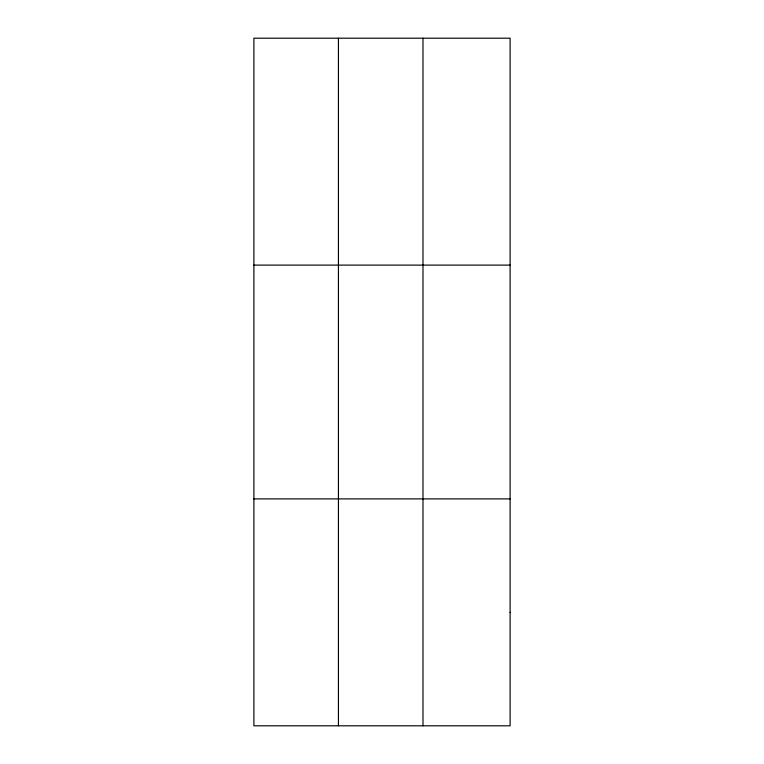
<?xml version="1.0" encoding="UTF-8"?>
<svg xmlns="http://www.w3.org/2000/svg" width="764" height="764" viewBox="0 0 764 764"><rect width="100%" height="100%" fill="white"/><g stroke="black" fill="none" stroke-linecap="round" stroke-linejoin="round"><path stroke-width="1.15" d="M338.442 38.2L338.442 725.8M422.989 38.2L422.989 725.8M253.896 265.108L510.104 265.108M253.896 498.892L510.104 498.892M510.104 612.346L510.104 725.8L253.896 725.8L253.896 38.2L510.104 38.2L510.104 612.346"/></g></svg>
